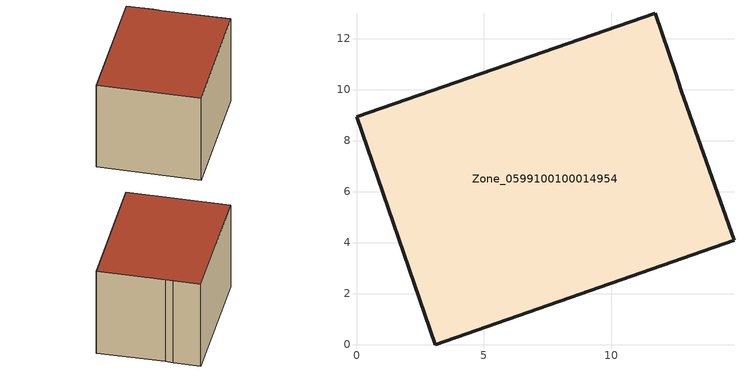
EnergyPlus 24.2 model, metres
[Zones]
Zone_0599100100014954
 floor ground (C_G): 3.09,0 0,8.93 11.71,12.98 12.53,10.64 12.73,9.95 14.8,4.08 z0
 wall outside (C_F): 0,8.93 3.09,0 14.8,4.08 12.73,9.95 12.53,10.64 11.71,12.98 0,8.93 z0:8.84
 roof outside (C_R): 14.8,4.08 12.73,9.95 12.53,10.64 11.71,12.98 0,8.93 3.09,0 z8.84
[BUILDING]
Pand.0599100100014954: North Axis=0; Terrain=City; Loads Convergence Tolerance Value=0.04; Temperature Convergence Tolerance Value=0.4; Solar Distribution=FullExterior; Maximum Number of Warmup Days=25; Minimum Number of Warmup Days=1
[Site:Location]
Rotterdam.The.Hague.AP_ZH_NLD Design_Conditions: Latitude=51.96; Longitude=4.45; Time Zone=1; Elevation=-4.5
[SITE:GROUNDTEMPERATURE:BUILDINGSURFACE]
18, 18, 18, 18, 18, 18, 18, 18, 18, 18, 18, 18
[MATERIAL] Thermal Absorptance=0.9; Solar Absorptance=0.7; Visible Absorptance=0.7
Name | Roughness | Thickness | Conductivity | Density | Specific Heat
G.TC.2015-2018 | MediumSmooth | 0.15 | 0.0428571 | 540 | 1210
F.TC.2015-2018 | Rough | 0.3 | 0.0666667 | 1920 | 840
R.TC.2015-2018 | MediumRough | 0.2 | 0.0333333 | 1500 | 1000
[CONSTRUCTION]
C_G: G.TC.2015-2018
C_F: F.TC.2015-2018
C_R: R.TC.2015-2018
[ZONE]
Zone_0599100100014954: Type=1; Multiplier=1; Ceiling Height=Autocalculate; Volume=Autocalculate; Floor Area=autocalculate; Part of Total Floor Area=Yes
[ZONEINFILTRATION:DESIGNFLOWRATE]
Infil_Zone_0599100100014954: Zone or ZoneList or Space or SpaceList=Zone_0599100100014954; Schedule=AlwaysOn; Design Flow Rate Calculation Method=Flow/Area; Flow Rate per Floor Area=0.0015; Constant Term Coefficient=1; Temperature Term Coefficient=0; Velocity Term Coefficient=0; Velocity Squared Term Coefficient=0
[HVACTEMPLATE:ZONE:IDEALLOADSAIRSYSTEM]
Zone_0599100100014954: Maximum Heating Supply Air Temperature=50; Minimum Cooling Supply Air Temperature=13; Maximum Heating Supply Air Humidity Ratio=0.0156; Minimum Cooling Supply Air Humidity Ratio=0.0077; Heating Limit=NoLimit; Cooling Limit=NoLimit; Dehumidification Control Type=ConstantSensibleHeatRatio; Cooling Sensible Heat Ratio=0.7; Dehumidification Setpoint=60; Humidification Control Type=None; Humidification Setpoint=30; Outdoor Air Method=None; Outdoor Air Flow Rate per Person=0.00944; Outdoor Air Flow Rate per Zone Floor Area=0; Outdoor Air Flow Rate per Zone=0; Demand Controlled Ventilation Type=None; Outdoor Air Economizer Type=NoEconomizer; Heat Recovery Type=None; Sensible Heat Recovery Effectiveness=0.7; Latent Heat Recovery Effectiveness=0.65
[ZONECONTROL:THERMOSTAT]
ThermostatControl_Zone_0599100100014954: Zone or ZoneList=Zone_0599100100014954; Control Type Schedule=DualSetpointControlType; Control 1=Thermostat_Zone_0599100100014954; Temperature Difference Between Cutout And Setpoint=0
[THERMOSTATSETPOINT:DUALSETPOINT]
Thermostat_Zone_0599100100014954: Heating Setpoint Temperature Schedule=HeatingSetpoint_Zone_0599100100014954; Cooling Setpoint Temperature Schedule=CoolingSetpoint_Zone_0599100100014954
[SCHEDULE:COMPACT]
HeatingSetpoint_Zone_0599100100014954: Through: 12/31, For: AllDays, Until: 24:00, 21
CoolingSetpoint_Zone_0599100100014954: Through: 12/31, For: AllDays, Until: 24:00, 24
DualSetpointControlType: Through: 12/31, For: AllDays, Until: 24:00, 4
AlwaysOn: Through: 12/31, For: AllDays, Until: 24:00, 1
